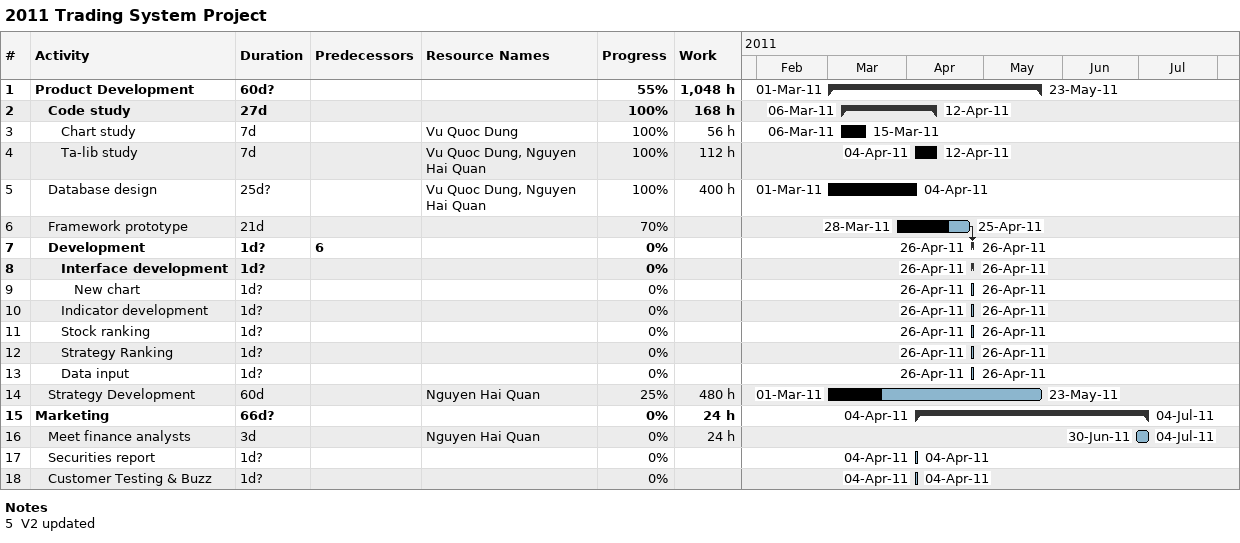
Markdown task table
2011 Trading System Project

| ID | Level | Task | Duration | Start | Finish | Predecessors | Resources | % complete | Work (h) |
|---|---|---|---|---|---|---|---|---|---|
| 1 | 1 | **Product Development** | 60d? | 2011-03-01 | 2011-05-23 |  |  | 55 | 1048 |
| 2 | 2 | **Code study** | 27d | 2011-03-06 | 2011-04-12 |  |  | 100 | 168 |
| 3 | 3 | Chart study | 7d | 2011-03-06 | 2011-03-15 |  | Vu Quoc Dung | 100 | 56 |
| 4 | 3 | Ta-lib study | 7d | 2011-04-04 | 2011-04-12 |  | Vu Quoc Dung, Nguyen Hai Quan | 100 | 112 |
| 5 | 2 | Database design | 25d? | 2011-03-01 | 2011-04-04 |  | Vu Quoc Dung, Nguyen Hai Quan | 100 | 400 |
| 6 | 2 | Framework prototype | 21d | 2011-03-28 | 2011-04-25 |  |  | 70 |  |
| 7 | 2 | **Development** | 1d? | 2011-04-26 | 2011-04-26 | 6 |  | 0 |  |
| 8 | 3 | **Interface development** | 1d? | 2011-04-26 | 2011-04-26 |  |  | 0 |  |
| 9 | 4 | New chart | 1d? | 2011-04-26 | 2011-04-26 |  |  | 0 |  |
| 10 | 3 | Indicator development | 1d? | 2011-04-26 | 2011-04-26 |  |  | 0 |  |
| 11 | 3 | Stock ranking | 1d? | 2011-04-26 | 2011-04-26 |  |  | 0 |  |
| 12 | 3 | Strategy Ranking | 1d? | 2011-04-26 | 2011-04-26 |  |  | 0 |  |
| 13 | 3 | Data input | 1d? | 2011-04-26 | 2011-04-26 |  |  | 0 |  |
| 14 | 2 | Strategy Development | 60d | 2011-03-01 | 2011-05-23 |  | Nguyen Hai Quan | 25 | 480 |
| 15 | 1 | **Marketing** | 66d? | 2011-04-04 | 2011-07-04 |  |  | 0 | 24 |
| 16 | 2 | Meet finance analysts | 3d | 2011-06-30 | 2011-07-04 |  | Nguyen Hai Quan | 0 | 24 |
| 17 | 2 | Securities report | 1d? | 2011-04-04 | 2011-04-04 |  |  | 0 |  |
| 18 | 2 | Customer Testing & Buzz | 1d? | 2011-04-04 | 2011-04-04 |  |  | 0 |  |

Notes
- 5: V2 updated
